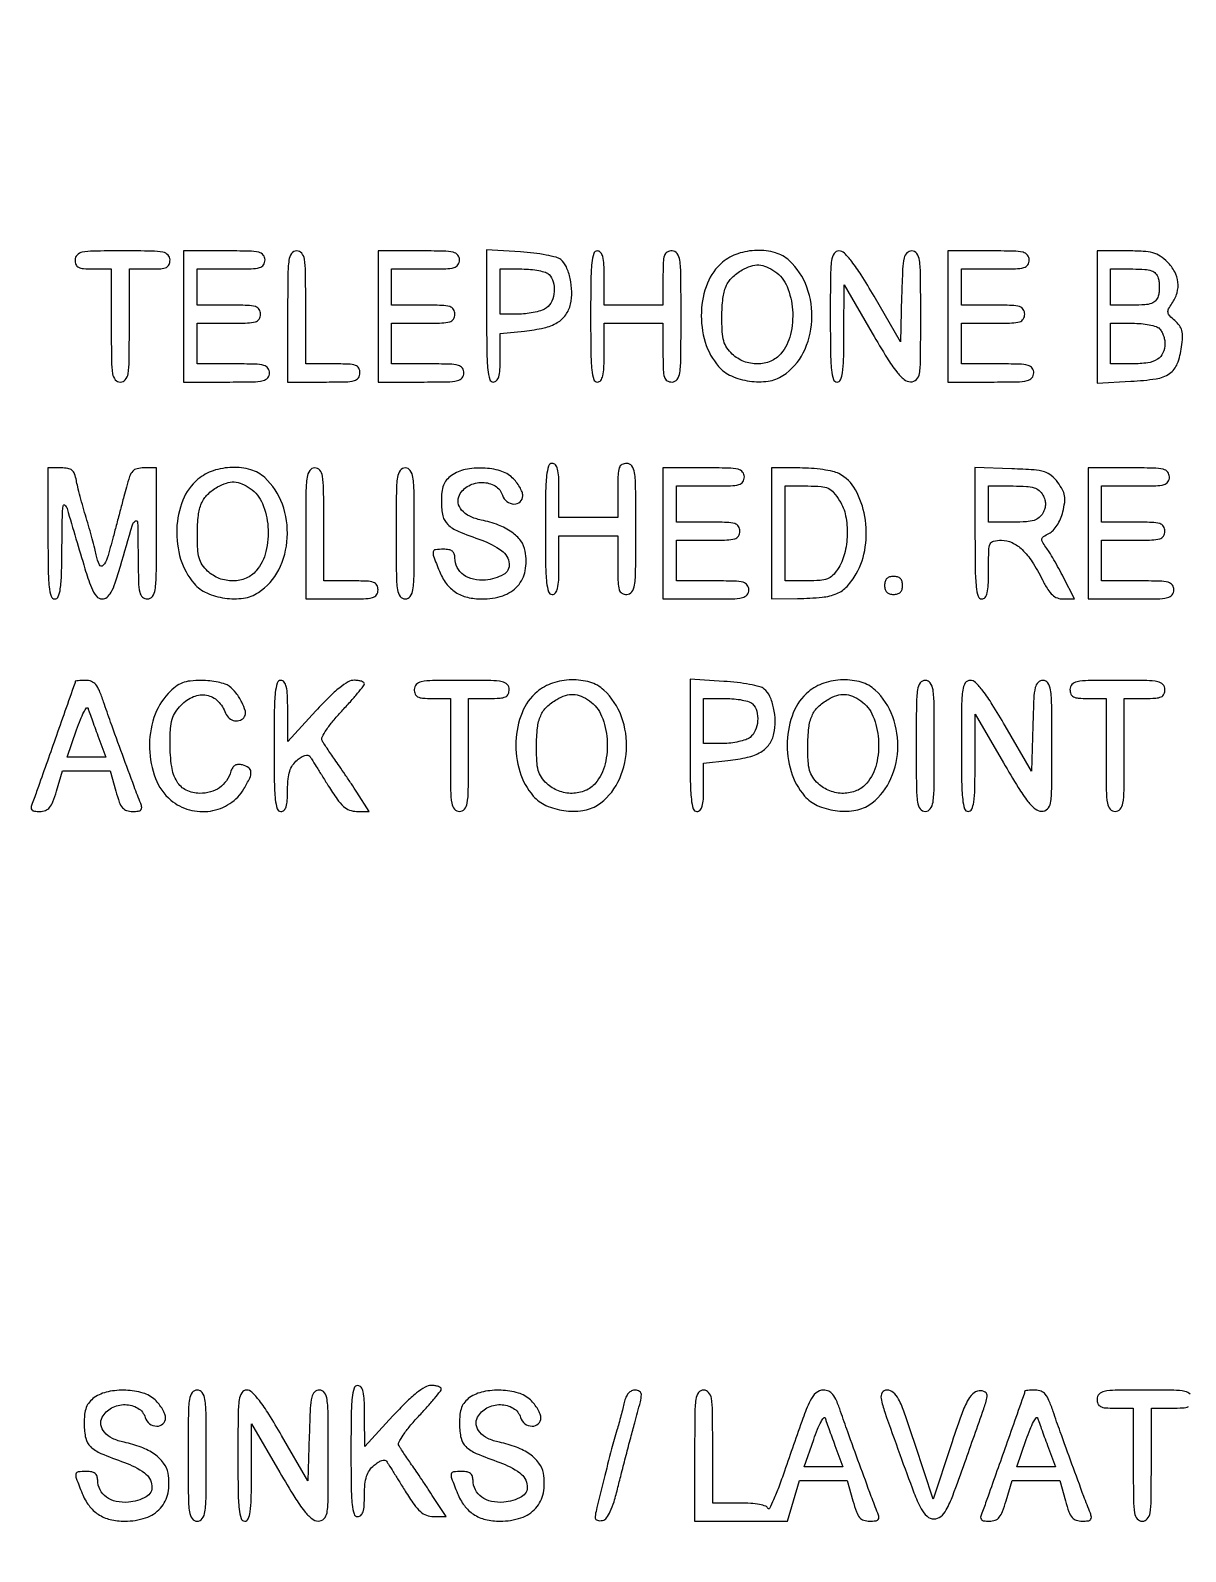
# Model space of a CAD drawing. Extents: x 0 to 1066, y 0 to 761.
# Drawn here: x 830.27 to 851.89, y 85.3 to 113.77 of the extents above; entities that cross this region are included whole.
import ezdxf

# ---------------------------------------------------------------- set-up
doc = ezdxf.new("R2010")
doc.units = 0
doc.header["$MEASUREMENT"] = 0

msp = doc.modelspace()

# ---------------------------------------------------------------- linework, layer by layer
for points in [[(183.390323, 95.266879, 0.000001), (192.989143, 95.254457, 0.000118)], [(479.458836, 95.240684, -0.000004), (502.524384, 95.211821, -0.198594)], [(710.559243, 95.267872, -0.000023), (733.258836, 95.240684, -0.000004), (756.324384, 95.211821, -0.198594)], [(416.092229, 95.24091, -0.000004), (439.072908, 95.212432, -0.198597)], [(542.992229, 95.24091, -0.000004), (565.972908, 95.212432, -0.198597)], [(606.442229, 95.24091, -0.000004), (629.422908, 95.212432, -0.198597)], [(669.892229, 95.24091, -0.000004), (692.872908, 95.212432, -0.198597)], [(851.969402, 88.245685, 0.15568), (851.874413, 88.297221, 0.043488), (851.665405, 88.318467, 0.003595), (851.1183, 88.3224, 0.003595), (850.571195, 88.318467, 0.043488), (850.362188, 88.297221, 0.15568), (850.267198, 88.245685, 0.193568), (850.23, 88.1532, 0.094959), (850.246563, 88.066774, 0.184152), (850.29345, 88.015725, 0.098846), (850.386439, 87.99033, 0.017388), (850.5684, 87.984), (850.9068, 87.984), (850.9068, 86.9265, 0.002827), (850.910531, 86.266541, 0.036854), (850.931334, 86.022337, 0.138781), (850.982594, 85.911868, 0.218517), (851.076, 85.869, 0.218517), (851.169406, 85.911868, 0.138781), (851.220666, 86.022337, 0.036854), (851.241469, 86.266541, 0.002827), (851.2452, 86.9265), (851.2452, 87.984), (851.6259, 87.984, 0.013964), (851.835658, 87.989859, 0.090841), (851.937863, 88.01455, 0.188085)]]:
    msp.add_lwpolyline(points, format="xyb")
for points in [[(409.06215, 749.15415), (40.8618, 749.132981), (40.8618, 380.65769), (40.8618, 12.1824), (501.2973, 12.1824), (961.7328, 12.1824), (961.7328, 380.646631), (961.7328, 749.110861), (961.41555, 749.1633, 0.040886), (961.153339, 749.184871, 0.000002), (934.190609, 749.194398, 0.000089), (904.448031, 749.199508, 0.000054), (869.1804, 749.195529, -0.000029), (813.61687, 749.186499, -0.000004), (696.10453, 749.175037, -0.000004), (556.774728, 749.163736, -0.000004)], [(831.1104, 109.4724, 0.094959), (831.126963, 109.385974, 0.184152), (831.17385, 109.334925, 0.098846), (831.266839, 109.30953, 0.017388), (831.4488, 109.3032), (831.7872, 109.3032), (831.7872, 108.2457, 0.002827), (831.790931, 107.585741, 0.036854), (831.811734, 107.341538, 0.138781), (831.862994, 107.231068, 0.218517), (831.9564, 107.1882, 0.218517), (832.049806, 107.231068, 0.138781), (832.101066, 107.341538, 0.036854), (832.121869, 107.585741, 0.002827), (832.1256, 108.2457), (832.1256, 109.3032), (832.5063, 109.3032, 0.013964), (832.716058, 109.309059, 0.090841), (832.818263, 109.33375, 0.188085), (832.868834, 109.384795, 0.102588), (832.887, 109.4724, 0.193568), (832.849802, 109.564885, 0.15568), (832.754813, 109.616421, 0.043488), (832.545805, 109.637667, 0.003595), (831.9987, 109.6416, 0.003595), (831.451595, 109.637667, 0.043488), (831.242588, 109.616421, 0.15568), (831.147598, 109.564885, 0.193568)], [(833.1408, 108.4149), (833.1408, 107.1882), (833.9445, 107.1882, 0.004147), (834.435209, 107.19227, 0.047763), (834.626588, 107.213803, 0.16431), (834.713994, 107.265393, 0.179874), (834.7482, 107.3574, 0.157888), (834.71866, 107.448616, 0.176663), (834.64245, 107.500162, 0.055952), (834.477578, 107.522253, 0.005351), (834.0714, 107.5266), (833.3946, 107.5266), (833.3946, 107.9073), (833.3946, 108.288), (833.9868, 108.288, 0.006583), (834.336692, 108.292607, 0.063075), (834.483825, 108.315193, 0.183695), (834.55267, 108.366626, 0.142406), (834.579, 108.4572, 0.142406), (834.55267, 108.547774, 0.183695), (834.483825, 108.599207, 0.063075), (834.336692, 108.621793, 0.006583), (833.9868, 108.6264), (833.3946, 108.6264), (833.3946, 108.9648), (833.3946, 109.3032), (834.0291, 109.3032, 0.005909), (834.407126, 109.307667, 0.059311), (834.563138, 109.32999, 0.180365), (834.635656, 109.381488, 0.150217), (834.6636, 109.4724, 0.17273), (834.630927, 109.564157, 0.168559), (834.547275, 109.61575, 0.050222), (834.364722, 109.637449, 0.004487), (833.9022, 109.6416), (833.1408, 109.6416)], [(835.0866, 108.4149), (835.0866, 107.1882), (835.7634, 107.1882, 0.005351), (836.169578, 107.192547, 0.055952), (836.33445, 107.214637, 0.176663), (836.41066, 107.266184, 0.157888), (836.4402, 107.3574, 0.12648), (836.417132, 107.447132, 0.188641), (836.3556, 107.4984, 0.072107), (836.226298, 107.521633, 0.008455), (835.9326, 107.5266), (835.425, 107.5266), (835.425, 108.5841, 0.002827), (835.421269, 109.244059, 0.036854), (835.400466, 109.488262, 0.138781), (835.349206, 109.598732, 0.218517), (835.2558, 109.6416, 0.240299), (835.161478, 109.593491, 0.123223), (835.110667, 109.467112, 0.031956), (835.090189, 109.187762, 0.002322)], [(836.7786, 108.4149), (836.7786, 107.1882), (837.5823, 107.1882, 0.004147), (838.073009, 107.19227, 0.047763), (838.264388, 107.213803, 0.16431), (838.351794, 107.265393, 0.179874), (838.386, 107.3574, 0.157888), (838.35646, 107.448616, 0.176663), (838.28025, 107.500162, 0.055952), (838.115378, 107.522253, 0.005351), (837.7092, 107.5266), (837.0324, 107.5266), (837.0324, 107.9073), (837.0324, 108.288), (837.6246, 108.288, 0.006583), (837.974492, 108.292607, 0.063075), (838.121625, 108.315193, 0.183695), (838.19047, 108.366626, 0.142406), (838.2168, 108.4572, 0.142406), (838.19047, 108.547774, 0.183695), (838.121625, 108.599207, 0.063075), (837.974492, 108.621793, 0.006583), (837.6246, 108.6264), (837.0324, 108.6264), (837.0324, 108.9648), (837.0324, 109.3032), (837.6669, 109.3032, 0.005909), (838.044926, 109.307667, 0.059311), (838.200938, 109.32999, 0.180365), (838.273456, 109.381488, 0.150217), (838.3014, 109.4724, 0.17273), (838.268727, 109.564157, 0.168559), (838.185075, 109.61575, 0.050222), (838.002522, 109.637449, 0.004487), (837.54, 109.6416), (836.7786, 109.6416)], [(838.809, 108.426026, 0.003177), (838.813321, 107.746044, 0.022367), (838.832318, 107.415654, 0.048715), (838.86818, 107.238302, 0.329705), (838.9359, 107.1882, 0.208378), (838.996243, 107.21449, 0.11961), (839.035731, 107.284927, 0.055661), (839.057106, 107.415999, 0.012613), (839.0628, 107.641664), (839.0628, 108.095128), (839.51775, 108.142083, 0.029754), (839.883521, 108.201988, 0.076952), (840.131588, 108.299757, 0.106873), (840.289628, 108.444632, 0.100256), (840.378212, 108.64512, 0.058942), (840.401183, 108.877686, 0.048856), (840.37214, 109.124941, 0.051542), (840.300841, 109.341871, 0.114883), (840.196397, 109.479457, 0.111025), (840.112935, 109.522019, 0.015594), (839.922966, 109.56435, 0.017167), (839.691329, 109.600244, 0.01383), (839.440435, 109.623328), (838.809, 109.663851)], [(840.7548, 108.4149, 0.003213), (840.759128, 107.741379, 0.022561), (840.778138, 107.4138, 0.049302), (840.814053, 107.238077, 0.328801), (840.8817, 107.1882, 0.232029), (840.943437, 107.21848, 0.108427), (840.982569, 107.301, 0.047315), (841.003301, 107.456857, 0.00942), (841.0086, 107.7381), (841.0086, 108.288), (841.5585, 108.288), (842.1084, 108.288), (842.1084, 107.7381, 0.007414), (842.113171, 107.41632, 0.067313), (842.136058, 107.278088, 0.186514), (842.187413, 107.212904, 0.134481), (842.2776, 107.1882, 0.240299), (842.371922, 107.236309, 0.123223), (842.422733, 107.362687, 0.031956), (842.443211, 107.642038, 0.002322), (842.4468, 108.4149, 0.002322), (842.443211, 109.187762, 0.031956), (842.422733, 109.467112, 0.123223), (842.371922, 109.593491, 0.240299), (842.2776, 109.6416, 0.12648), (842.187868, 109.618532, 0.188641), (842.1366, 109.557, 0.072107), (842.113367, 109.427698, 0.008455), (842.1084, 109.134), (842.1084, 108.6264), (841.5585, 108.6264), (841.0086, 108.6264), (841.0086, 109.134, 0.010614), (841.003147, 109.390841, 0.050675), (840.982163, 109.53585, 0.113455), (840.942868, 109.61303, 0.222027), (840.8817, 109.6416, 0.328801), (840.814053, 109.591723, 0.049302), (840.778138, 109.416, 0.022561), (840.759128, 109.088421, 0.003213)], [(843.223003, 109.429573, 0.123885), (842.939812, 109.036877, 0.085485), (842.826237, 108.497957, 0.082885), (842.898708, 107.935936, 0.104562), (843.150439, 107.477326, 0.111799), (843.388409, 107.300975, 0.06908), (843.724808, 107.205281, 0.069045), (844.074765, 107.204815, 0.111332), (844.352682, 107.308881, 0.131426), (844.733439, 107.73486, 0.103697), (844.893854, 108.334511, 0.101152), (844.80119, 108.960853, 0.118621), (844.470571, 109.460419, 0.118666), (844.210835, 109.607001, 0.075716), (843.865156, 109.650938, 0.073305), (843.510141, 109.589607, 0.095814)], [(845.2386, 108.4149, 0.003213), (845.242928, 107.741379, 0.022561), (845.261938, 107.4138, 0.049302), (845.297853, 107.238077, 0.328801), (845.3655, 107.1882, 0.295501), (845.430872, 107.230531, 0.070336), (845.468606, 107.361231, 0.029944), (845.48864, 107.608794, 0.004715), (845.494237, 108.09765), (845.496074, 109.0071), (846.022987, 108.100957, 0.006242), (846.302361, 107.634024, 0.029041), (846.482082, 107.376737, 0.052989), (846.619326, 107.236238, 0.170079), (846.74025, 107.191507, 0.199339), (846.848531, 107.234273, 0.163117), (846.906225, 107.345706, 0.036571), (846.927304, 107.604581, 0.002034), (846.9306, 108.4149, 0.002367), (846.926969, 109.182072, 0.031318), (846.906584, 109.464383, 0.117824), (846.856777, 109.593077, 0.246563), (846.76436, 109.6416, 0.195513), (846.673555, 109.604682, 0.145553), (846.620252, 109.509256, 0.043894), (846.592739, 109.302993, 0.004128), (846.57401, 108.791718), (846.5499, 107.941836), (846.056717, 108.791718, 0.007787), (845.816638, 109.190983, 0.025041), (845.639801, 109.44561, 0.035073), (845.501947, 109.600518, 0.195814), (845.401067, 109.6416, 0.254619), (845.311061, 109.592588, 0.110911), (845.262551, 109.460758, 0.030502), (845.242287, 109.174586, 0.002427)], [(847.4382, 108.4149), (847.4382, 107.1882), (848.2419, 107.1882, 0.004147), (848.732609, 107.19227, 0.047763), (848.923988, 107.213803, 0.16431), (849.011394, 107.265393, 0.179874), (849.0456, 107.3574, 0.157888), (849.01606, 107.448616, 0.176663), (848.93985, 107.500162, 0.055952), (848.774978, 107.522253, 0.005351), (848.3688, 107.5266), (847.692, 107.5266), (847.692, 107.9073), (847.692, 108.288), (848.2842, 108.288, 0.006583), (848.634092, 108.292607, 0.063075), (848.781225, 108.315193, 0.183695), (848.85007, 108.366626, 0.142406), (848.8764, 108.4572, 0.142406), (848.85007, 108.547774, 0.183695), (848.781225, 108.599207, 0.063075), (848.634092, 108.621793, 0.006583), (848.2842, 108.6264), (847.692, 108.6264), (847.692, 108.9648), (847.692, 109.3032), (848.3265, 109.3032, 0.005909), (848.704526, 109.307667, 0.059311), (848.860538, 109.32999, 0.180365), (848.933056, 109.381488, 0.150217), (848.961, 109.4724, 0.17273), (848.928327, 109.564157, 0.168559), (848.844675, 109.61575, 0.050222), (848.662122, 109.637449, 0.004487), (848.1996, 109.6416), (847.4382, 109.6416)], [(850.23, 108.405653), (850.23, 107.169706), (850.863049, 107.201674, 0.024309), (851.333974, 107.248479, 0.112633), (851.587126, 107.347248, 0.153372), (851.730942, 107.528735, 0.058166), (851.81168, 107.845548, 0.023573), (851.827421, 108.027707, 0.073694), (851.81419, 108.149663, 0.094912), (851.768836, 108.244902, 0.057312), (851.683525, 108.336808, -0.027153), (851.588813, 108.427259, -0.149392), (851.557977, 108.489888, -0.161279), (851.568637, 108.55642, -0.033096), (851.631133, 108.659545, 0.080592), (851.725489, 108.854787, 0.100315), (851.743443, 109.055137, 0.097349), (851.681781, 109.251223, 0.071783), (851.545145, 109.433945, 0.050512), (851.410995, 109.543421, 0.079484), (851.275803, 109.604588, 0.053942), (851.09331, 109.633752, 0.012674), (850.783745, 109.6416), (850.23, 109.6416)], [(844.202097, 109.257839, -0.143223), (844.429798, 108.973523, -0.079931), (844.53226, 108.538353, -0.077332), (844.494065, 108.077218, -0.11509), (844.312796, 107.71695, -0.119537), (844.124384, 107.577395, -0.098447), (843.878727, 107.526752, -0.09388), (843.622277, 107.573462, -0.097006), (843.404003, 107.710547, -0.056872), (843.303083, 107.82964, -0.080028), (843.245187, 107.955996, -0.054705), (843.217363, 108.127724, -0.014142), (843.210891, 108.408497, -0.025001), (843.229955, 108.753355, -0.075567), (843.289382, 108.980338, -0.098225), (843.402837, 109.145205, -0.062967), (843.5889, 109.285619, -0.051006), (843.753666, 109.358958, -0.090781), (843.900314, 109.378995, -0.090761), (844.044571, 109.345781, -0.050966)], [(839.97648, 109.20168, -0.13151), (840.055634, 109.064669, -0.084316), (840.073, 108.880715, -0.084006), (840.028613, 108.700681, -0.128741), (839.92995, 108.574967, -0.079472), (839.848595, 108.531501, -0.027293), (839.719772, 108.494804, -0.026323), (839.570863, 108.469196, -0.027554), (839.42235, 108.459891), (839.0628, 108.4572), (839.0628, 108.8802), (839.0628, 109.3032), (839.46888, 109.3032, -0.022886), (839.631785, 109.29574, -0.026473), (839.785496, 109.273378, -0.026952), (839.911695, 109.240981, -0.120635)], [(851.3721, 109.134, -0.047189), (851.388779, 109.05689, -0.029688), (851.394252, 108.9648, -0.029688), (851.388779, 108.87271, -0.047189), (851.3721, 108.7956, -0.103276), (851.323962, 108.710174, -0.127418), (851.248671, 108.658847, -0.071188), (851.123644, 108.633146, -0.015153), (850.901099, 108.6264), (850.4838, 108.6264), (850.4838, 108.9648), (850.4838, 109.3032), (850.901099, 109.3032, -0.015153), (851.123644, 109.296454, -0.071188), (851.248671, 109.270753, -0.127418), (851.323962, 109.219426, -0.103276)], [(851.39748, 108.18648, -0.070395), (851.436394, 108.134739, -0.038897), (851.469179, 108.062594, -0.037889), (851.491531, 107.98277, -0.049362), (851.499, 107.9073, -0.103441), (851.462345, 107.732018, -0.151109), (851.359993, 107.613479, -0.105063), (851.176577, 107.546685, -0.034985), (850.88988, 107.5266), (850.4838, 107.5266), (850.4838, 107.9073), (850.4838, 108.288), (850.88988, 108.288, -0.022886), (851.052785, 108.28054, -0.026473), (851.206496, 108.258179, -0.026952), (851.332695, 108.225781, -0.120635)], [(839.9088, 104.4387, 0.003213), (839.913128, 103.765179, 0.022561), (839.932138, 103.4376, 0.049302), (839.968053, 103.261877, 0.328801), (840.0357, 103.212, 0.232029), (840.097437, 103.24228, 0.108427), (840.136569, 103.3248, 0.047315), (840.157301, 103.480657, 0.00942), (840.1626, 103.7619), (840.1626, 104.3118), (840.7125, 104.3118), (841.2624, 104.3118), (841.2624, 103.7619, 0.007414), (841.267171, 103.44012, 0.067313), (841.290058, 103.301887, 0.186514), (841.341413, 103.236704, 0.134481), (841.4316, 103.212, 0.240299), (841.525922, 103.260109, 0.123223), (841.576733, 103.386487, 0.031956), (841.597211, 103.665838, 0.002322), (841.6008, 104.4387, 0.002322), (841.597211, 105.211562, 0.031956), (841.576733, 105.490912, 0.123223), (841.525922, 105.617291, 0.240299), (841.4316, 105.6654, 0.12648), (841.341868, 105.642332, 0.188641), (841.2906, 105.5808, 0.072107), (841.267367, 105.451498, 0.008455), (841.2624, 105.1578), (841.2624, 104.6502), (840.7125, 104.6502), (840.1626, 104.6502), (840.1626, 105.1578, 0.010614), (840.157147, 105.414641, 0.050675), (840.136163, 105.55965, 0.113455), (840.096868, 105.63683, 0.222027), (840.0357, 105.6654, 0.328801), (839.968053, 105.615523, 0.049302), (839.932138, 105.4398, 0.022561), (839.913128, 105.112221, 0.003213)], [(830.6028, 104.3541, 0.003213), (830.607128, 103.680579, 0.022561), (830.626138, 103.353, 0.049302), (830.662053, 103.177277, 0.328801), (830.7297, 103.1274, 0.305395), (830.795934, 103.172016, 0.062503), (830.834202, 103.315664, 0.027449), (830.85601, 103.58556, 0.004264), (830.865237, 104.12145, -0.002416), (830.872585, 104.664922, -0.029471), (830.888646, 104.872343, -0.603012), (830.920412, 104.883914, -0.138127), (830.960891, 104.8194, 0.001112), (831.294407, 103.693784, 0.020238), (831.416004, 103.339651, 0.077221), (831.508219, 103.180577, 0.226588), (831.619537, 103.1274, 0.178321), (831.707745, 103.159892, 0.090477), (831.783567, 103.252802, 0.045479), (831.860222, 103.42768, 0.010027), (831.957809, 103.74075, -0.001209), (832.184105, 104.514515, -0.180504), (832.238926, 104.587517, -0.586533), (832.279968, 104.565553, -0.002598), (832.288121, 103.95225, 0.004063), (832.296282, 103.44921, 0.046466), (832.319447, 103.252491, 0.159576), (832.371738, 103.162536, 0.183972), (832.464, 103.1274, 0.240299), (832.558322, 103.175509, 0.123223), (832.609133, 103.301887, 0.031956), (832.629611, 103.581238, 0.002322), (832.6332, 104.3541), (832.6332, 105.5808), (832.398635, 105.5808, 0.057703), (832.268547, 105.565737, 0.150789), (832.188217, 105.518684, 0.102355), (832.130277, 105.421496, 0.018959), (832.06928, 105.22125, 0.000085), (832.022537, 105.043826, 0.000034), (831.95825, 104.799572, 0.000033), (831.888816, 104.53562, 0.000041), (831.824414, 104.29065, -0.009374), (831.710979, 103.889752, -0.115475), (831.631991, 103.753201, -0.538762), (831.565054, 103.764823, -0.053672), (831.506397, 103.95225, 0.012912), (831.479267, 104.072509, 0.003926), (831.432047, 104.253241, 0.003928), (831.375936, 104.454994, 0.004276), (831.318178, 104.6502, -0.00492), (831.260694, 104.845406, -0.004529), (831.205402, 105.047159, -0.004526), (831.159371, 105.227901, -0.014927), (831.133681, 105.34815, 0.043617), (831.100778, 105.468063, 0.134321), (831.052198, 105.535821, 0.130778), (830.975029, 105.570434, 0.040414), (830.846998, 105.5808), (830.6028, 105.5808)], [(833.409403, 105.368773, 0.123885), (833.126212, 104.976077, 0.085485), (833.012637, 104.437157, 0.082885), (833.085108, 103.875136, 0.104562), (833.336839, 103.416526, 0.111799), (833.574809, 103.240175, 0.06908), (833.911208, 103.144481, 0.069045), (834.261165, 103.144015, 0.111332), (834.539082, 103.248081, 0.131426), (834.919839, 103.67406, 0.103697), (835.080254, 104.273711, 0.101152), (834.98759, 104.900053, 0.118621), (834.656971, 105.399619, 0.118666), (834.397235, 105.546201, 0.075716), (834.051556, 105.590138, 0.073305), (833.696541, 105.528807, 0.095814)], [(835.425, 104.3541), (835.425, 103.1274), (836.1018, 103.1274, 0.005351), (836.507978, 103.131747, 0.055952), (836.67285, 103.153837, 0.176663), (836.74906, 103.205384, 0.157888), (836.7786, 103.2966, 0.12648), (836.755532, 103.386332, 0.188641), (836.694, 103.4376, 0.072107), (836.564698, 103.460833, 0.008455), (836.271, 103.4658), (835.7634, 103.4658), (835.7634, 104.5233, 0.002827), (835.759669, 105.183259, 0.036854), (835.738866, 105.427462, 0.138781), (835.687606, 105.537932, 0.218517), (835.5942, 105.5808, 0.240299), (835.499878, 105.532691, 0.123223), (835.449067, 105.406312, 0.031956), (835.428589, 105.126962, 0.002322)], [(837.117, 104.3541, 0.002322), (837.120589, 103.581238, 0.031956), (837.141067, 103.301887, 0.123223), (837.191878, 103.175509, 0.240299), (837.2862, 103.1274, 0.240299), (837.380522, 103.175509, 0.123223), (837.431333, 103.301887, 0.031956), (837.451811, 103.581238, 0.002322), (837.4554, 104.3541, 0.002322), (837.451811, 105.126962, 0.031956), (837.431333, 105.406312, 0.123223), (837.380522, 105.532691, 0.240299), (837.2862, 105.5808, 0.240299), (837.191878, 105.532691, 0.123223), (837.141067, 105.406312, 0.031956), (837.120589, 105.126962, 0.002322)], [(838.15335, 105.439144, 0.064007), (838.060552, 105.354932, 0.085808), (838.002751, 105.257365, 0.066535), (837.972234, 105.127474, 0.024477), (837.963, 104.938958, 0.055339), (837.991637, 104.681012, 0.149321), (838.081873, 104.522524, 0.090969), (838.275644, 104.396862, 0.013145), (838.717097, 104.226857, -0.070637), (839.091595, 104.030769, -0.215768), (839.231351, 103.788024, -0.299828), (839.123596, 103.583664, -0.104684), (838.789804, 103.48247, -0.073735), (838.563338, 103.496405, -0.104161), (838.379047, 103.577873, -0.119079), (838.259723, 103.716712, -0.118782), (838.2168, 103.894843, 0.082235), (838.204346, 103.970052, 0.147435), (838.168233, 104.020534, 0.119852), (838.104024, 104.049094, 0.045016), (838.0053, 104.058, 0.028442), (837.850893, 104.04921, 0.327023), (837.808792, 104.010313, 0.139119), (837.815429, 103.931142, 0.005125), (837.925289, 103.648201, 0.065244), (838.054077, 103.418452, 0.088006), (838.227442, 103.255638, 0.085852), (838.44974, 103.159765, 0.059042), (838.722873, 103.1274, 0.079385), (839.112077, 103.189586, 0.130563), (839.389888, 103.370224, 0.137881), (839.532028, 103.656702, 0.093265), (839.532228, 104.023447, 0.114024), (839.448695, 104.214328, 0.079467), (839.27967, 104.379086, 0.063948), (839.030322, 104.5109, 0.038754), (838.709166, 104.603634, -0.060203), (838.492487, 104.676377, -0.103319), (838.341406, 104.791245, -0.141227), (838.277042, 104.930035, -0.162669), (838.301478, 105.073346, -0.149104), (838.475237, 105.246403, -0.123853), (838.729631, 105.308898, -0.133716), (838.968953, 105.2423, -0.183571), (839.106473, 105.068872, 0.153609), (839.188387, 104.952212, 0.157876), (839.321416, 104.905061, 0.194842), (839.437396, 104.948372, 0.210147), (839.4858, 105.058453, 0.093821), (839.472133, 105.130646, 0.037607), (839.428283, 105.22157, 0.035541), (839.364923, 105.315063, 0.037508), (839.289997, 105.396853, 0.118482), (839.06427, 105.525594, 0.061394), (838.741923, 105.577556, 0.060569), (838.409756, 105.549654, 0.10142)], [(842.1084, 104.3541), (842.1084, 103.1274), (842.9121, 103.1274, 0.004147), (843.402809, 103.13147, 0.047763), (843.594188, 103.153003, 0.16431), (843.681594, 103.204593, 0.179874), (843.7158, 103.2966, 0.157888), (843.68626, 103.387816, 0.176663), (843.61005, 103.439362, 0.055952), (843.445178, 103.461453, 0.005351), (843.039, 103.4658), (842.3622, 103.4658), (842.3622, 103.8465), (842.3622, 104.2272), (842.9544, 104.2272, 0.006583), (843.304292, 104.231807, 0.063075), (843.451425, 104.254393, 0.183695), (843.52027, 104.305826, 0.142406), (843.5466, 104.3964, 0.142406), (843.52027, 104.486974, 0.183695), (843.451425, 104.538407, 0.063075), (843.304292, 104.560993, 0.006583), (842.9544, 104.5656), (842.3622, 104.5656), (842.3622, 104.904), (842.3622, 105.2424), (842.9967, 105.2424, 0.005909), (843.374726, 105.246867, 0.059311), (843.530737, 105.26919, 0.180365), (843.603256, 105.320688, 0.150217), (843.6312, 105.4116, 0.17273), (843.598527, 105.503357, 0.168559), (843.514875, 105.55495, 0.050222), (843.332322, 105.576649, 0.004487), (842.8698, 105.5808), (842.1084, 105.5808)], [(844.1388, 104.3541), (844.1388, 103.1274), (844.62525, 103.135833, 0.018847), (845.08822, 103.161333, 0.076273), (845.361629, 103.229681, 0.107083), (845.552818, 103.363469, 0.057946), (845.723022, 103.596364, 0.09461), (845.894013, 104.101018, 0.077415), (845.884601, 104.671631, 0.083451), (845.708967, 105.172065, 0.148656), (845.398784, 105.473803, 0.065462), (845.28644, 105.514266, 0.01784), (845.100459, 105.547974, 0.017725), (844.884831, 105.571391, 0.017594), (844.66755, 105.579553), (844.1388, 105.5808)], [(847.9458, 104.357521, 0.003202), (847.950126, 103.682013, 0.022501), (847.969132, 103.35357, 0.049121), (848.00503, 103.177347, 0.329081), (848.0727, 103.1274, 0.232029), (848.134437, 103.15768, 0.108427), (848.173569, 103.2402, 0.047315), (848.194301, 103.396057, 0.00942), (848.1996, 103.6773, -0.00595), (848.203907, 104.039265, -0.096871), (848.229944, 104.157398, -0.238613), (848.29461, 104.211015, -0.056005), (848.438653, 104.2272, -0.111153), (848.640105, 104.181856, -0.081177), (848.82942, 104.051001, -0.058854), (849.01511, 103.824371, -0.025924), (849.206972, 103.48695, 0.021841), (849.306716, 103.308153, 0.069009), (849.39387, 103.202627, 0.100305), (849.486378, 103.146832, 0.085906), (849.598645, 103.1274), (849.80985, 103.1274), (849.603673, 103.52925, 0.006834), (849.515606, 103.695272, 0.006481), (849.421498, 103.861812, 0.006451), (849.334451, 104.00696, 0.022591), (849.273027, 104.097075, -0.02569), (849.206448, 104.196064, -0.192002), (849.197529, 104.250864, -0.198014), (849.228863, 104.29579, -0.027525), (849.329728, 104.352975, 0.089041), (849.407681, 104.410814, 0.046566), (849.482198, 104.506476, 0.042448), (849.545434, 104.626802, 0.038847), (849.589664, 104.759663, 0.026721), (849.623634, 104.936022, 0.076578), (849.621642, 105.060441, 0.082928), (849.582616, 105.172784, 0.035157), (849.496272, 105.307462, 0.057331), (849.373702, 105.43774, 0.10358), (849.245317, 105.507032, 0.055706), (849.050185, 105.541974, 0.007564), (848.634958, 105.563071), (847.9458, 105.587643)], [(850.0608, 104.3541), (850.0608, 103.1274), (850.8645, 103.1274, 0.004147), (851.355209, 103.13147, 0.047763), (851.546588, 103.153003, 0.16431), (851.633994, 103.204593, 0.179874), (851.6682, 103.2966, 0.157888), (851.63866, 103.387816, 0.176663), (851.56245, 103.439362, 0.055952), (851.397578, 103.461453, 0.005351), (850.9914, 103.4658), (850.3146, 103.4658), (850.3146, 103.8465), (850.3146, 104.2272), (850.9068, 104.2272, 0.006583), (851.256692, 104.231807, 0.063075), (851.403825, 104.254393, 0.183695), (851.47267, 104.305826, 0.142406), (851.499, 104.3964, 0.142406), (851.47267, 104.486974, 0.183695), (851.403825, 104.538407, 0.063075), (851.256692, 104.560993, 0.006583), (850.9068, 104.5656), (850.3146, 104.5656), (850.3146, 104.904), (850.3146, 105.2424), (850.9491, 105.2424, 0.005909), (851.327126, 105.246867, 0.059311), (851.483138, 105.26919, 0.180365), (851.555656, 105.320688, 0.150217), (851.5836, 105.4116, 0.17273), (851.550927, 105.503357, 0.168559), (851.467275, 105.55495, 0.050222), (851.284722, 105.576649, 0.004487), (850.8222, 105.5808), (850.0608, 105.5808)], [(834.388497, 105.197039, -0.143223), (834.616198, 104.912723, -0.079931), (834.71866, 104.477553, -0.077332), (834.680465, 104.016418, -0.11509), (834.499196, 103.65615, -0.119537), (834.310784, 103.516595, -0.098447), (834.065127, 103.465952, -0.09388), (833.808677, 103.512662, -0.097006), (833.590403, 103.649747, -0.056872), (833.489483, 103.76884, -0.080028), (833.431587, 103.895196, -0.054705), (833.403763, 104.066924, -0.014142), (833.397291, 104.347697, -0.025001), (833.416355, 104.692555, -0.075567), (833.475782, 104.919538, -0.098225), (833.589237, 105.084405, -0.062967), (833.7753, 105.224819, -0.051006), (833.940066, 105.298158, -0.090781), (834.086714, 105.318195, -0.090761), (834.230971, 105.284981, -0.050966)], [(845.413753, 104.96745, -0.090931), (845.526074, 104.685731, -0.056823), (845.556135, 104.330809, -0.056208), (845.505225, 103.972988, -0.081785), (845.37643, 103.682109, -0.053857), (845.283167, 103.568566, -0.102503), (845.184165, 103.504935, -0.073821), (845.046488, 103.474209, -0.018052), (844.81365, 103.4658), (844.3926, 103.4658), (844.3926, 104.3541), (844.3926, 105.2424), (844.816843, 105.2424, -0.017821), (845.066818, 105.233488, -0.090339), (845.201317, 105.198935, -0.111314), (845.301076, 105.122566, -0.033754)], [(849.2148, 105.0732, -0.049536), (849.250962, 104.985826, -0.073486), (849.263053, 104.904, -0.073486), (849.250962, 104.822174, -0.049536), (849.2148, 104.7348, -0.09537), (849.145905, 104.649875, -0.100861), (849.051666, 104.598633, -0.059921), (848.906632, 104.572648, -0.014397), (848.661923, 104.5656), (848.1996, 104.5656), (848.1996, 104.904), (848.1996, 105.2424), (848.661923, 105.2424, -0.014397), (848.906632, 105.235352, -0.059921), (849.051666, 105.209367, -0.100861), (849.145905, 105.158125, -0.09537)], [(846.2538, 103.3812, 0.072254), (846.264531, 103.307331, 0.124864), (846.2961, 103.2543, 0.124864), (846.349131, 103.222731, 0.072254), (846.423, 103.212, 0.072254), (846.496869, 103.222731, 0.124864), (846.5499, 103.2543, 0.124864), (846.581469, 103.307331, 0.072254), (846.5922, 103.3812, 0.072254), (846.581469, 103.455069, 0.124864), (846.5499, 103.5081, 0.124864), (846.496869, 103.539669, 0.072254), (846.423, 103.5504, 0.072254), (846.349131, 103.539669, 0.124864), (846.2961, 103.5081, 0.124864), (846.264531, 103.455069, 0.072254)], [(831.110395, 101.58345, -0.084799), (831.103891, 101.545434, -0.000052), (830.73792, 100.506662, -0.000388), (830.402376, 99.556928, -0.009822), (830.305375, 99.29925, 0.060048), (830.285783, 99.225519, 0.230938), (830.300032, 99.181662, 0.170663), (830.348125, 99.157554, 0.031659), (830.448379, 99.1512, 0.086283), (830.556494, 99.169997, 0.134827), (830.633323, 99.223959, 0.082591), (830.695396, 99.33097, 0.018432), (830.762868, 99.5319), (830.875276, 99.9126), (831.320243, 99.9126), (831.765211, 99.9126), (831.8718, 99.5319, 0.017944), (831.937185, 99.32699, 0.087286), (831.997412, 99.221531, 0.141822), (832.074634, 99.169152, 0.078722), (832.187946, 99.1512, 0.029308), (832.293092, 99.157368, 0.166988), (832.342822, 99.181276, 0.236769), (832.357664, 99.225066, 0.061225), (832.33789, 99.29925, -0.006965), (832.215601, 99.615606, -0.001209), (831.994345, 100.21704, -0.001323), (831.774617, 100.823787, -0.005089), (831.642852, 101.20275, 0.017403), (831.564081, 101.4125, 0.074917), (831.495322, 101.526275, 0.125362), (831.415616, 101.584172, 0.094981), (831.309049, 101.6046, 0.00999), (831.232884, 101.603078, 0.016528), (831.168752, 101.598387, 0.010464), (831.117648, 101.591862, 0.371455)], [(832.853629, 101.36012, 0.114205), (832.585761, 100.90974, 0.083506), (832.502834, 100.331764, 0.085163), (832.613364, 99.769294, 0.127519), (832.901803, 99.363227, 0.108551), (833.247666, 99.181735, 0.105254), (833.641805, 99.159143, 0.106878), (834.006222, 99.298573, 0.11522), (834.268918, 99.573312, 0.021165), (834.377599, 99.776461, 0.127063), (834.400765, 99.893049, 0.232712), (834.358027, 99.968758, 0.086167), (834.243543, 100.020943, 0.067058), (834.166689, 100.030355, 0.120753), (834.105562, 100.014591, 0.12276), (834.059309, 99.972609, 0.07065), (834.026501, 99.904411, -0.072622), (833.940376, 99.727171, -0.089596), (833.811895, 99.596259, -0.08774), (833.643431, 99.516738, -0.066597), (833.440587, 99.4896, -0.114856), (833.190475, 99.547822, -0.145297), (833.016922, 99.708208, -0.099183), (832.917315, 99.991134, -0.035212), (832.887, 100.421069, -0.014703), (832.895329, 100.704243, -0.055361), (832.925225, 100.879021, -0.07729), (832.986679, 101.011512, -0.049247), (833.094655, 101.143145, -0.096703), (833.328225, 101.300412, -0.146157), (833.570227, 101.327024, -0.15206), (833.780432, 101.21691, -0.107279), (833.925938, 100.99125, 0.127947), (833.992211, 100.897126, 0.131147), (834.09536, 100.848314, 0.142401), (834.202676, 100.859266, 0.159485), (834.281819, 100.926052, 0.211029), (834.295963, 101.028173, 0.047286), (834.230419, 101.195749, 0.046742), (834.122302, 101.36791, 0.065556), (833.994131, 101.496159, 0.088545), (833.917029, 101.536119, 0.025252), (833.785936, 101.569736, 0.02458), (833.631506, 101.593294, 0.023821), (833.473878, 101.601909, 0.026305), (833.26383, 101.592319, 0.068477), (833.116986, 101.557166, 0.074054), (832.991848, 101.485592, 0.034872)], [(834.8328, 100.3779, 0.003213), (834.837128, 99.704379, 0.022561), (834.856138, 99.3768, 0.049302), (834.892053, 99.201077, 0.328801), (834.9597, 99.1512, 0.195173), (835.019155, 99.175327, 0.124534), (835.05881, 99.239716, 0.061002), (835.080628, 99.35803, 0.015127), (835.0866, 99.555398, -0.022104), (835.095656, 99.760148, -0.055956), (835.125243, 99.905958, -0.072778), (835.18022, 100.017682, -0.065118), (835.266701, 100.113804, -0.036285), (835.341222, 100.168775, -0.064391), (835.410339, 100.200844, -0.094673), (835.465342, 100.207311, -0.234713), (835.499351, 100.187255, -0.004028), (835.533266, 100.134205, -0.000308), (835.623443, 99.99042, -0.000423), (835.73076, 99.818748, -0.000322), (835.848, 99.63058, 0.013499), (836.01311, 99.38051, 0.056738), (836.132125, 99.245878, 0.094374), (836.244902, 99.177453, 0.087664), (836.37795, 99.15293), (836.611801, 99.1512), (836.380248, 99.51075, 0.002746), (836.278427, 99.666965, 0.002011), (836.163791, 99.839236, 0.002032), (836.05391, 100.001499, 0.004505), (835.968529, 100.1241, -0.003474), (835.895413, 100.228629, -0.003611), (835.824703, 100.332832, -0.003478), (835.764823, 100.423826, -0.015688), (835.731909, 100.478277, -0.25502), (835.731085, 100.541993, -0.02513), (835.812271, 100.678445, -0.026088), (835.935527, 100.844291, -0.015703), (836.097689, 101.028177, 0.006298), (836.259661, 101.20503, 0.009352), (836.396607, 101.364291, 0.005062), (836.507496, 101.501032, 0.159541), (836.522361, 101.54115, 0.259665), (836.509917, 101.565667, 0.064446), (836.468168, 101.586575, 0.04954), (836.407197, 101.601274, 0.031664), (836.33445, 101.606687, 0.136814), (836.220234, 101.576183, 0.034876), (836.060868, 101.466536, 0.02706), (835.862476, 101.290248, 0.011695), (835.61715, 101.035637), (835.0902, 100.4625), (835.0884, 101.03355, 0.00897), (835.08222, 101.326493, 0.045692), (835.061051, 101.487975, 0.10506), (835.021741, 101.573458, 0.236893), (834.9597, 101.6046, 0.328801), (834.892053, 101.554723, 0.049302), (834.856138, 101.379, 0.022561), (834.837128, 101.051421, 0.003213)], [(837.4554, 101.4354, 0.094959), (837.471963, 101.348974, 0.184152), (837.51885, 101.297925, 0.098846), (837.611839, 101.27253, 0.017388), (837.7938, 101.2662), (838.1322, 101.2662), (838.1322, 100.2087, 0.002827), (838.135931, 99.548741, 0.036854), (838.156734, 99.304537, 0.138781), (838.207994, 99.194068, 0.218517), (838.3014, 99.1512, 0.218517), (838.394806, 99.194068, 0.138781), (838.446066, 99.304537, 0.036854), (838.466869, 99.548741, 0.002827), (838.4706, 100.2087), (838.4706, 101.2662), (838.8513, 101.2662, 0.013964), (839.061058, 101.272059, 0.090841), (839.163263, 101.29675, 0.188085), (839.213834, 101.347795, 0.102588), (839.232, 101.4354, 0.193568), (839.194802, 101.527885, 0.15568), (839.099813, 101.579421, 0.043488), (838.890805, 101.600667, 0.003595), (838.3437, 101.6046, 0.003595), (837.796595, 101.600667, 0.043488), (837.587588, 101.579421, 0.15568), (837.492598, 101.527885, 0.193568)], [(839.754403, 101.392573, 0.123885), (839.471212, 100.999877, 0.085485), (839.357637, 100.460957, 0.082885), (839.430108, 99.898936, 0.104562), (839.681839, 99.440326, 0.111799), (839.919809, 99.263975, 0.06908), (840.256208, 99.168281, 0.069045), (840.606165, 99.167815, 0.111332), (840.884082, 99.271881, 0.131426), (841.264839, 99.69786, 0.103697), (841.425254, 100.297511, 0.101152), (841.33259, 100.923853, 0.118621), (841.001971, 101.423419, 0.118666), (840.742235, 101.570001, 0.075716), (840.396556, 101.613938, 0.073305), (840.041541, 101.552607, 0.095814)], [(842.616, 100.389026, 0.003177), (842.620321, 99.709044, 0.022367), (842.639318, 99.378654, 0.048715), (842.67518, 99.201302, 0.329705), (842.7429, 99.1512, 0.208378), (842.803243, 99.17749, 0.11961), (842.842731, 99.247927, 0.055661), (842.864106, 99.378999, 0.012613), (842.8698, 99.604664), (842.8698, 100.058128), (843.32475, 100.105083, 0.029754), (843.690521, 100.164988, 0.076952), (843.938588, 100.262757, 0.106873), (844.096628, 100.407632, 0.100256), (844.185212, 100.60812, 0.058942), (844.208183, 100.840686, 0.048856), (844.17914, 101.087941, 0.051542), (844.107841, 101.304871, 0.114883), (844.003397, 101.442457, 0.111025), (843.919935, 101.485019, 0.015594), (843.729966, 101.52735, 0.017167), (843.498329, 101.563244, 0.01383), (843.247435, 101.586328), (842.616, 101.626851)], [(844.830403, 101.392573, 0.123885), (844.547212, 100.999877, 0.085485), (844.433637, 100.460957, 0.082885), (844.506108, 99.898936, 0.104562), (844.757839, 99.440326, 0.111799), (844.995809, 99.263975, 0.06908), (845.332208, 99.168281, 0.069045), (845.682165, 99.167815, 0.111332), (845.960082, 99.271881, 0.131426), (846.340839, 99.69786, 0.103697), (846.501254, 100.297511, 0.101152), (846.40859, 100.923853, 0.118621), (846.077971, 101.423419, 0.118666), (845.818235, 101.570001, 0.075716), (845.472556, 101.613938, 0.073305), (845.117541, 101.552607, 0.095814)], [(846.846, 100.3779, 0.002322), (846.849589, 99.605038, 0.031956), (846.870067, 99.325687, 0.123223), (846.920878, 99.199309, 0.240299), (847.0152, 99.1512, 0.240299), (847.109522, 99.199309, 0.123223), (847.160333, 99.325687, 0.031956), (847.180811, 99.605038, 0.002322), (847.1844, 100.3779, 0.002322), (847.180811, 101.150762, 0.031956), (847.160333, 101.430112, 0.123223), (847.109522, 101.556491, 0.240299), (847.0152, 101.6046, 0.240299), (846.920878, 101.556491, 0.123223), (846.870067, 101.430112, 0.031956), (846.849589, 101.150762, 0.002322)], [(847.692, 100.3779, 0.003213), (847.696328, 99.704379, 0.022561), (847.715338, 99.3768, 0.049302), (847.751253, 99.201077, 0.328801), (847.8189, 99.1512, 0.295501), (847.884272, 99.193531, 0.070336), (847.922006, 99.324231, 0.029944), (847.94204, 99.571794, 0.004715), (847.947637, 100.06065), (847.949474, 100.9701), (848.476387, 100.063957, 0.006242), (848.755761, 99.597024, 0.029041), (848.935482, 99.339737, 0.052989), (849.072726, 99.199238, 0.170079), (849.19365, 99.154507, 0.199339), (849.301931, 99.197273, 0.163117), (849.359625, 99.308706, 0.036571), (849.380704, 99.567581, 0.002034), (849.384, 100.3779, 0.002367), (849.380369, 101.145072, 0.031318), (849.359984, 101.427383, 0.117824), (849.310177, 101.556077, 0.246563), (849.21776, 101.6046, 0.195513), (849.126955, 101.567682, 0.145553), (849.073652, 101.472256, 0.043894), (849.046139, 101.265993, 0.004128), (849.02741, 100.754718), (849.0033, 99.904836), (848.510117, 100.754718, 0.007787), (848.270038, 101.153983, 0.025041), (848.093201, 101.40861, 0.035073), (847.955347, 101.563518, 0.195814), (847.854467, 101.6046, 0.254619), (847.764461, 101.555588, 0.110911), (847.715951, 101.423758, 0.030502), (847.695687, 101.137586, 0.002427)], [(849.7224, 101.4354, 0.094959), (849.738963, 101.348974, 0.184152), (849.78585, 101.297925, 0.098846), (849.878839, 101.27253, 0.017388), (850.0608, 101.2662), (850.3992, 101.2662), (850.3992, 100.2087, 0.002827), (850.402931, 99.548741, 0.036854), (850.423734, 99.304537, 0.138781), (850.474994, 99.194068, 0.218517), (850.5684, 99.1512, 0.218517), (850.661806, 99.194068, 0.138781), (850.713066, 99.304537, 0.036854), (850.733869, 99.548741, 0.002827), (850.7376, 100.2087), (850.7376, 101.2662), (851.1183, 101.2662, 0.013964), (851.328058, 101.272059, 0.090841), (851.430263, 101.29675, 0.188085), (851.480834, 101.347795, 0.102588), (851.499, 101.4354, 0.193568), (851.461802, 101.527885, 0.15568), (851.366813, 101.579421, 0.043488), (851.157805, 101.600667, 0.003595), (850.6107, 101.6046, 0.003595), (850.063595, 101.600667, 0.043488), (849.854588, 101.579421, 0.15568), (849.759598, 101.527885, 0.193568)], [(831.536555, 100.56825), (831.686344, 100.1664), (831.324038, 100.1664), (830.961732, 100.1664), (831.139543, 100.680818, -0.011999), (831.210293, 100.870624, -0.026422), (831.275317, 101.011059, -0.047278), (831.325634, 101.087701, -0.601846), (831.35206, 101.082668, 0.009837), (831.373896, 101.016495, 0.001488), (831.420571, 100.885123, 0.001668), (831.476662, 100.730356, 0.001442)], [(840.733497, 101.220839, -0.143223), (840.961198, 100.936523, -0.079931), (841.06366, 100.501353, -0.077332), (841.025465, 100.040218, -0.11509), (840.844196, 99.67995, -0.119537), (840.655784, 99.540395, -0.098447), (840.410127, 99.489752, -0.09388), (840.153677, 99.536462, -0.097006), (839.935403, 99.673547, -0.056872), (839.834483, 99.79264, -0.080028), (839.776587, 99.918996, -0.054705), (839.748763, 100.090724, -0.014142), (839.742291, 100.371497, -0.025001), (839.761355, 100.716355, -0.075567), (839.820782, 100.943338, -0.098225), (839.934237, 101.108205, -0.062967), (840.1203, 101.248619, -0.051006), (840.285066, 101.321958, -0.090781), (840.431714, 101.341995, -0.090761), (840.575971, 101.308781, -0.050966)], [(843.78348, 101.16468, -0.13151), (843.862634, 101.027669, -0.084316), (843.88, 100.843715, -0.084006), (843.835613, 100.663681, -0.128741), (843.73695, 100.537967, -0.079472), (843.655595, 100.494501, -0.027293), (843.526772, 100.457804, -0.026323), (843.377863, 100.432196, -0.027554), (843.22935, 100.422891), (842.8698, 100.4202), (842.8698, 100.8432), (842.8698, 101.2662), (843.27588, 101.2662, -0.022886), (843.438785, 101.25874, -0.026473), (843.592496, 101.236379, -0.026952), (843.718695, 101.203981, -0.120635)], [(845.809497, 101.220839, -0.143223), (846.037198, 100.936523, -0.079931), (846.13966, 100.501353, -0.077332), (846.101465, 100.040218, -0.11509), (845.920196, 99.67995, -0.119537), (845.731784, 99.540395, -0.098447), (845.486127, 99.489752, -0.09388), (845.229677, 99.536462, -0.097006), (845.011403, 99.673547, -0.056872), (844.910483, 99.79264, -0.080028), (844.852587, 99.918996, -0.054705), (844.824763, 100.090724, -0.014142), (844.818291, 100.371497, -0.025001), (844.837355, 100.716355, -0.075567), (844.896782, 100.943338, -0.098225), (845.010237, 101.108205, -0.062967), (845.1963, 101.248619, -0.051006), (845.361066, 101.321958, -0.090781), (845.507714, 101.341995, -0.090761), (845.651971, 101.308781, -0.050966)], [(831.46995, 88.180744, 0.064007), (831.377152, 88.096532, 0.085808), (831.319351, 87.998965, 0.066535), (831.288834, 87.869074, 0.024477), (831.2796, 87.680558, 0.055339), (831.308237, 87.422612, 0.149321), (831.398473, 87.264124, 0.090969), (831.592244, 87.138462, 0.013145), (832.033697, 86.968457, -0.070637), (832.408195, 86.772369, -0.215768), (832.547951, 86.529624, -0.299828), (832.440196, 86.325264, -0.104684), (832.106404, 86.22407, -0.073735), (831.879938, 86.238005, -0.104161), (831.695647, 86.319473, -0.119079), (831.576323, 86.458312, -0.118782), (831.5334, 86.636443, 0.082235), (831.520946, 86.711652, 0.147435), (831.484833, 86.762134, 0.119852), (831.420624, 86.790694, 0.045016), (831.3219, 86.7996, 0.028442), (831.167493, 86.79081, 0.327023), (831.125392, 86.751913, 0.139119), (831.132029, 86.672742, 0.005125), (831.241889, 86.389801, 0.065244), (831.370677, 86.160052, 0.088006), (831.544042, 85.997238, 0.085852), (831.76634, 85.901365, 0.059042), (832.039473, 85.869, 0.079385), (832.428677, 85.931186, 0.130563), (832.706488, 86.111824, 0.137881), (832.848628, 86.398302, 0.093265), (832.848828, 86.765047, 0.114024), (832.765295, 86.955928, 0.079467), (832.59627, 87.120686, 0.063948), (832.346922, 87.2525, 0.038754), (832.025766, 87.345234, -0.060203), (831.809087, 87.417977, -0.103319), (831.658006, 87.532845, -0.141227), (831.593642, 87.671635, -0.162669), (831.618078, 87.814946, -0.149104), (831.791837, 87.988003, -0.123853), (832.046231, 88.050498, -0.133716), (832.285553, 87.9839, -0.183571), (832.423073, 87.810472, 0.153609), (832.504987, 87.693812, 0.157876), (832.638016, 87.646661, 0.194842), (832.753996, 87.689972, 0.210147), (832.8024, 87.800053, 0.093821), (832.788733, 87.872246, 0.037607), (832.744883, 87.96317, 0.035541), (832.681523, 88.056663, 0.037508), (832.606597, 88.138453, 0.118482), (832.38087, 88.267194, 0.061394), (832.058523, 88.319156, 0.060569), (831.726356, 88.291254, 0.10142)], [(833.2254, 87.0957, 0.002322), (833.228989, 86.322838, 0.031956), (833.249467, 86.043487, 0.123223), (833.300278, 85.917109, 0.240299), (833.3946, 85.869, 0.240299), (833.488922, 85.917109, 0.123223), (833.539733, 86.043487, 0.031956), (833.560211, 86.322838, 0.002322), (833.5638, 87.0957, 0.002322), (833.560211, 87.868562, 0.031956), (833.539733, 88.147912, 0.123223), (833.488922, 88.274291, 0.240299), (833.3946, 88.3224, 0.240299), (833.300278, 88.274291, 0.123223), (833.249467, 88.147912, 0.031956), (833.228989, 87.868562, 0.002322)], [(834.156, 87.0957, 0.003213), (834.160328, 86.422179, 0.022561), (834.179338, 86.0946, 0.049302), (834.215253, 85.918877, 0.328801), (834.2829, 85.869, 0.295501), (834.348272, 85.911331, 0.070336), (834.386006, 86.042031, 0.029944), (834.40604, 86.289594, 0.004715), (834.411637, 86.77845), (834.413474, 87.6879), (834.940387, 86.781757, 0.006242), (835.219761, 86.314824, 0.029041), (835.399482, 86.057537, 0.052989), (835.536726, 85.917038, 0.170079), (835.65765, 85.872307, 0.199339), (835.765931, 85.915073, 0.163117), (835.823625, 86.026506, 0.036571), (835.844704, 86.285381, 0.002034), (835.848, 87.0957, 0.002367), (835.844369, 87.862872, 0.031318), (835.823984, 88.145183, 0.117824), (835.774177, 88.273877, 0.246563), (835.68176, 88.3224, 0.195513), (835.590955, 88.285482, 0.145553), (835.537652, 88.190056, 0.043894), (835.510139, 87.983793, 0.004128), (835.49141, 87.472518), (835.4673, 86.622636), (834.974117, 87.472518, 0.007787), (834.734038, 87.871783, 0.025041), (834.557201, 88.12641, 0.035073), (834.419347, 88.281318, 0.195814), (834.318467, 88.3224, 0.254619), (834.228461, 88.273388, 0.110911), (834.179951, 88.141558, 0.030502), (834.159687, 87.855386, 0.002427)], [(836.271, 87.1803, 0.003213), (836.275328, 86.506779, 0.022561), (836.294338, 86.1792, 0.049302), (836.330253, 86.003477, 0.328801), (836.3979, 85.9536, 0.195173), (836.457355, 85.977727, 0.124534), (836.49701, 86.042116, 0.061002), (836.518828, 86.16043, 0.015127), (836.5248, 86.357798, -0.022104), (836.533856, 86.562548, -0.055956), (836.563443, 86.708358, -0.072778), (836.61842, 86.820082, -0.065118), (836.704901, 86.916204, -0.036285), (836.779422, 86.971175, -0.064391), (836.848539, 87.003244, -0.094673), (836.903542, 87.009711, -0.234713), (836.937551, 86.989655, -0.004028), (836.971466, 86.936605, -0.000308), (837.061643, 86.79282, -0.000423), (837.16896, 86.621148, -0.000322), (837.2862, 86.43298, 0.013499), (837.45131, 86.18291, 0.056738), (837.570325, 86.048278, 0.094374), (837.683102, 85.979853, 0.087664), (837.81615, 85.95533), (838.050001, 85.9536), (837.818448, 86.31315, 0.002746), (837.716627, 86.469365, 0.002011), (837.601991, 86.641636, 0.002032), (837.49211, 86.803899, 0.004505), (837.406729, 86.9265, -0.003474), (837.333613, 87.031029, -0.003611), (837.262903, 87.135232, -0.003478), (837.203023, 87.226226, -0.015688), (837.170109, 87.280677, -0.25502), (837.169285, 87.344393, -0.02513), (837.250471, 87.480845, -0.026088), (837.373727, 87.646691, -0.015703), (837.535889, 87.830577, 0.006298), (837.697861, 88.00743, 0.009352), (837.834807, 88.166691, 0.005062), (837.945696, 88.303432, 0.159541), (837.960561, 88.34355, 0.259665), (837.948117, 88.368067, 0.064446), (837.906368, 88.388975, 0.04954), (837.845397, 88.403674, 0.031664), (837.77265, 88.409087, 0.136814), (837.658434, 88.378583, 0.034876), (837.499068, 88.268936, 0.02706), (837.300676, 88.092648, 0.011695), (837.05535, 87.838037), (836.5284, 87.2649), (836.5266, 87.83595, 0.00897), (836.52042, 88.128893, 0.045692), (836.499251, 88.290375, 0.10506), (836.459941, 88.375858, 0.236893), (836.3979, 88.407, 0.328801), (836.330253, 88.357123, 0.049302), (836.294338, 88.1814, 0.022561), (836.275328, 87.853821, 0.003213)], [(838.49175, 88.180744, 0.064007), (838.398952, 88.096532, 0.085808), (838.341151, 87.998965, 0.066535), (838.310634, 87.869074, 0.024477), (838.3014, 87.680558, 0.055339), (838.330037, 87.422612, 0.149321), (838.420273, 87.264124, 0.090969), (838.614044, 87.138462, 0.013145), (839.055497, 86.968457, -0.070637), (839.429995, 86.772369, -0.215768), (839.569751, 86.529624, -0.299828), (839.461996, 86.325264, -0.104684), (839.128204, 86.22407, -0.073735), (838.901738, 86.238005, -0.104161), (838.717447, 86.319473, -0.119079), (838.598123, 86.458312, -0.118782), (838.5552, 86.636443, 0.082235), (838.542746, 86.711652, 0.147435), (838.506633, 86.762134, 0.119852), (838.442424, 86.790694, 0.045016), (838.3437, 86.7996, 0.028442), (838.189293, 86.79081, 0.327023), (838.147192, 86.751913, 0.139119), (838.153829, 86.672742, 0.005125), (838.263689, 86.389801, 0.065244), (838.392477, 86.160052, 0.088006), (838.565842, 85.997238, 0.085852), (838.78814, 85.901365, 0.059042), (839.061273, 85.869, 0.079385), (839.450477, 85.931186, 0.130563), (839.728288, 86.111824, 0.137881), (839.870428, 86.398302, 0.093265), (839.870628, 86.765047, 0.114024), (839.787095, 86.955928, 0.079467), (839.61807, 87.120686, 0.063948), (839.368722, 87.2525, 0.038754), (839.047566, 87.345234, -0.060203), (838.830887, 87.417977, -0.103319), (838.679806, 87.532845, -0.141227), (838.615442, 87.671635, -0.162669), (838.639878, 87.814946, -0.149104), (838.813637, 87.988003, -0.123853), (839.068031, 88.050498, -0.133716), (839.307353, 87.9839, -0.183571), (839.444873, 87.810472, 0.153609), (839.526787, 87.693812, 0.157876), (839.659816, 87.646661, 0.194842), (839.775796, 87.689972, 0.210147), (839.8242, 87.800053, 0.093821), (839.810533, 87.872246, 0.037607), (839.766683, 87.96317, 0.035541), (839.703323, 88.056663, 0.037508), (839.628397, 88.138453, 0.118482), (839.40267, 88.267194, 0.061394), (839.080323, 88.319156, 0.060569), (838.748156, 88.291254, 0.10142)], [(841.383314, 88.08975, -0.007207), (841.357467, 87.980495, -0.00356), (841.321651, 87.842439, -0.003531), (841.282448, 87.699691, -0.005153), (841.24573, 87.574541, 0.01081), (841.146268, 87.22077, 0.002832), (841.002299, 86.649295, 0.001112), (840.855661, 86.047214, 0.055641), (840.840399, 85.926247, 0.217585), (840.851108, 85.901885, 0.10904), (840.881069, 85.885089, 0.075449), (840.926385, 85.87856, 0.046105), (840.980254, 85.883947, 0.187812), (841.052271, 85.929411, 0.050857), (841.122263, 86.047573, 0.035052), (841.192826, 86.233312, 0.01296), (841.266751, 86.5035, -0.002128), (841.334631, 86.774526, -0.001209), (841.418953, 87.101913, -0.001207), (841.505486, 87.431285, -0.001994), (841.580365, 87.70905, 0.003568), (841.68532, 88.103323, 0.058755), (841.703721, 88.238132, 0.256654), (841.672141, 88.298177, 0.147085), (841.591579, 88.3224, 0.108942), (841.521087, 88.306856, 0.101998), (841.461736, 88.26291, 0.08224), (841.415425, 88.190026, 0.046043)], [(842.7006, 87.0957), (842.7006, 85.869), (843.570431, 85.869), (844.440261, 85.869), (844.552668, 86.2497), (844.665076, 86.6304), (845.110043, 86.6304), (845.555011, 86.6304), (845.6616, 86.2497, 0.017944), (845.726985, 86.04479, 0.087286), (845.787212, 85.939331, 0.141822), (845.864434, 85.886952, 0.078722), (845.977746, 85.869, 0.029308), (846.082892, 85.875168, 0.166988), (846.132622, 85.899076, 0.236769), (846.147464, 85.942866, 0.061225), (846.12769, 86.01705, -0.006965), (846.005401, 86.333406, -0.001209), (845.784145, 86.93484, -0.001323), (845.564417, 87.541587, -0.005089), (845.432652, 87.92055, 0.017956), (845.355684, 88.124814, 0.070049), (845.286908, 88.240564, 0.117315), (845.209369, 88.300896, 0.107327), (845.110342, 88.3224, 0.184102), (844.973054, 88.270076, 0.099007), (844.862561, 88.123264, 0.027305), (844.725751, 87.793447, 0.001738), (844.381611, 86.805301, -0.007137), (844.273757, 86.506057, -0.013896), (844.177729, 86.271103, -0.012768), (844.09948, 86.105459, -0.667021), (844.07345, 86.107351, 0.233159), (844.031523, 86.149743, 0.036901), (843.915015, 86.180613, 0.031075), (843.75055, 86.200964, 0.015247), (843.53955, 86.2074), (843.039, 86.2074), (843.039, 87.2649, 0.002827), (843.035269, 87.924859, 0.036854), (843.014466, 88.169062, 0.138781), (842.963206, 88.279532, 0.218517), (842.8698, 88.3224, 0.240299), (842.775478, 88.274291, 0.123223), (842.724667, 88.147912, 0.031956), (842.704189, 87.868562, 0.002322)], [(846.54026, 87.11685, 0.003393), (846.803469, 86.401987, 0.031784), (846.938064, 86.103105, 0.088186), (847.049121, 85.960771, 0.185146), (847.178142, 85.9113, 0.171713), (847.304248, 85.955924, 0.097838), (847.409069, 86.081508, 0.035907), (847.529975, 86.346053, 0.004013), (847.756504, 86.9688, 0.000902), (848.110812, 87.973458, 0.03521), (848.17318, 88.201596, 0.313686), (848.13674, 88.285101, 0.175088), (848.023183, 88.308682, 0.158568), (847.902343, 88.249347, 0.080982), (847.800565, 88.112142, 0.034439), (847.685742, 87.846335, 0.004852), (847.492655, 87.281166), (847.162166, 86.282232), (846.827171, 87.302316, 0.004319), (846.627481, 87.893121, 0.035828), (846.515719, 88.152955, 0.094668), (846.417192, 88.278189, 0.180786), (846.298913, 88.3224, 0.252582), (846.209496, 88.274152, 0.197186), (846.188118, 88.164057, 0.035219), (846.258413, 87.908069, 0.0019)], [(848.876395, 88.30125, -0.084799), (848.869891, 88.263234, -0.000052), (848.50392, 87.224462, -0.000388), (848.168376, 86.274728, -0.009822), (848.071375, 86.01705, 0.060048), (848.051783, 85.943319, 0.230938), (848.066032, 85.899462, 0.170663), (848.114125, 85.875354, 0.031659), (848.214379, 85.869, 0.086283), (848.322494, 85.887797, 0.134827), (848.399323, 85.941759, 0.082591), (848.461396, 86.04877, 0.018432), (848.528868, 86.2497), (848.641276, 86.6304), (849.086243, 86.6304), (849.531211, 86.6304), (849.6378, 86.2497, 0.017944), (849.703185, 86.04479, 0.087286), (849.763412, 85.939331, 0.141822), (849.840634, 85.886952, 0.078722), (849.953946, 85.869, 0.029308), (850.059092, 85.875168, 0.166988), (850.108822, 85.899076, 0.236769), (850.123664, 85.942866, 0.061225), (850.10389, 86.01705, -0.006965), (849.981601, 86.333406, -0.001209), (849.760345, 86.93484, -0.001323), (849.540617, 87.541587, -0.005089), (849.408852, 87.92055, 0.017403), (849.330081, 88.1303, 0.074917), (849.261322, 88.244075, 0.125362), (849.181616, 88.301972, 0.094981), (849.075049, 88.3224, 0.00999), (848.998884, 88.320878, 0.016528), (848.934752, 88.316187, 0.010464), (848.883648, 88.309662, 0.371455)], [(845.326355, 87.28605), (845.476144, 86.8842), (845.113838, 86.8842), (844.751532, 86.8842), (844.929343, 87.398618, -0.011999), (845.000093, 87.588424, -0.026422), (845.065117, 87.728859, -0.047278), (845.115434, 87.805501, -0.601846), (845.14186, 87.800468, 0.009837), (845.163696, 87.734295, 0.001488), (845.210371, 87.602923, 0.001668), (845.266462, 87.448156, 0.001442)], [(849.302555, 87.28605), (849.452344, 86.8842), (849.090038, 86.8842), (848.727732, 86.8842), (848.905543, 87.398618, -0.011999), (848.976293, 87.588424, -0.026422), (849.041317, 87.728859, -0.047278), (849.091634, 87.805501, -0.601846), (849.11806, 87.800468, 0.009837), (849.139896, 87.734295, 0.001488), (849.186571, 87.602923, 0.001668), (849.242662, 87.448156, 0.001442)]]:
    msp.add_lwpolyline(points, format="xyb", close=True)

doc.saveas('drawing.dxf')
